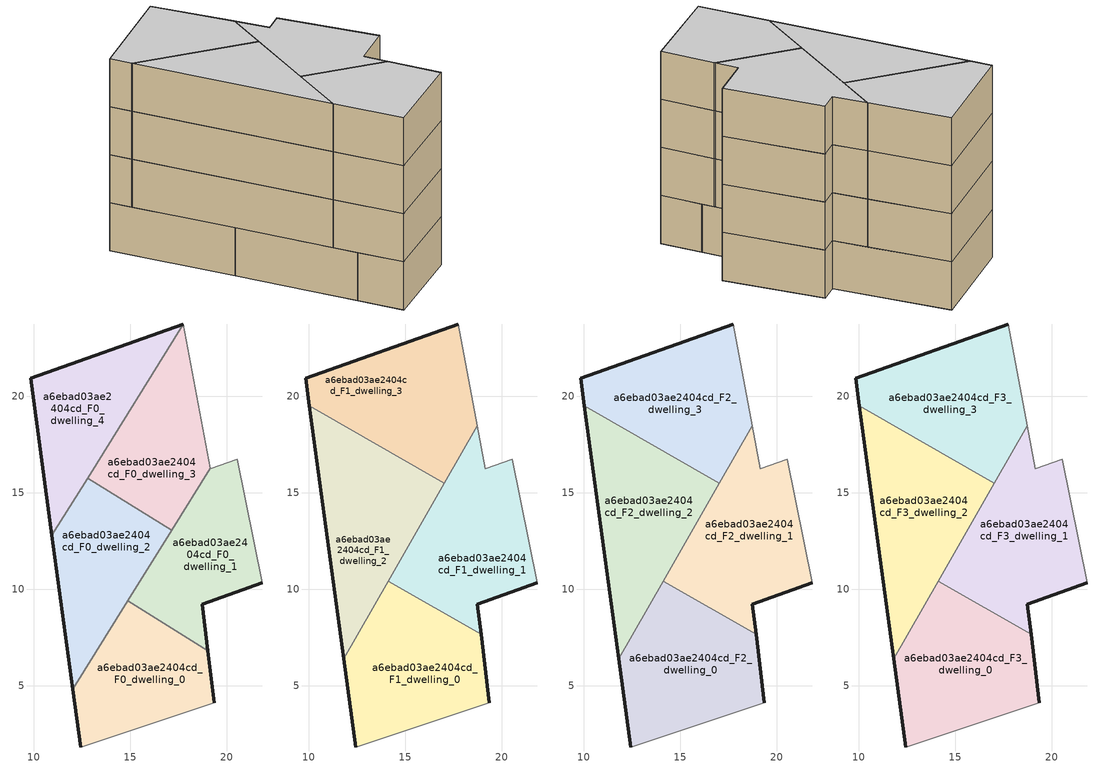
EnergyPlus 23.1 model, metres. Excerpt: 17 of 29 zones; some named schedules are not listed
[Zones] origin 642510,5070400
a6ebad03ae2404cd_F0_dwelling_0
 floor ground (EU_floor_Construction): 19.34,4.12 19.02,6.82 14.87,9.4 12.03,4.82 12.44,1.82 z0
 wall outside (EU_wall_Construction): 12.44,1.82 12.03,4.82 / 19.02,6.82 19.34,4.12 z0:3
 wall to a6ebad03ae2404cd_F0_dwelling_1 (EU_wall_Construction): 14.87,9.4 19.02,6.82 z0:3
 wall adiabatic (EU_wall_Construction): 19.34,4.12 12.44,1.82 z0:3
 wall to a6ebad03ae2404cd_F0_dwelling_2 (EU_wall_Construction): 12.03,4.82 14.87,9.4 z0:3
a6ebad03ae2404cd_F0_dwelling_1
 floor ground (EU_floor_Construction): 19.02,6.82 18.74,9.22 21.84,10.32 20.55,16.73 19.15,16.23 19.14,16.26 14.87,9.4 z0
 wall outside (EU_wall_Construction): 21.84,10.32 18.74,9.22 19.02,6.82 z0:3
 wall adiabatic (EU_wall_Construction): 19.14,16.26 19.15,16.23 20.55,16.73 21.84,10.32 z0:3
 wall to a6ebad03ae2404cd_F0_dwelling_3 (EU_wall_Construction): 17.14,13.05 19.14,16.26 z0:3
 wall to a6ebad03ae2404cd_F0_dwelling_2 (EU_wall_Construction): 14.87,9.4 17.14,13.05 z0:3
a6ebad03ae2404cd_F0_dwelling_2
 floor ground (EU_floor_Construction): 12.03,4.82 17.14,13.05 12.79,15.75 10.94,12.79 z0
 wall outside (EU_wall_Construction): 12.03,4.82 10.94,12.79 z0:3
 wall to a6ebad03ae2404cd_F0_dwelling_3 (EU_wall_Construction): 12.79,15.75 17.14,13.05 z0:3
 wall to a6ebad03ae2404cd_F0_dwelling_4 (EU_wall_Construction): 10.94,12.79 12.79,15.75 z0:3
a6ebad03ae2404cd_F0_dwelling_3
 floor ground (EU_floor_Construction): 17.14,13.05 19.14,16.26 17.75,23.73 12.79,15.75 z0
 wall adiabatic (EU_wall_Construction): 17.75,23.73 19.14,16.26 z0:3
 wall to a6ebad03ae2404cd_F0_dwelling_4 (EU_wall_Construction): 12.79,15.76 17.75,23.73 z0:3
 ceiling adiabatic (EU_roof_Construction): 17.75,23.73 18.73,18.45 16.03,13.74 17.03,15.48 13.78,17.35 z3
a6ebad03ae2404cd_F0_dwelling_4
 floor ground (EU_floor_Construction): 10.94,12.79 17.75,23.73 9.84,20.94 z0
 wall outside (EU_wall_Construction): 10.94,12.79 9.84,20.94 17.75,23.73 z0:3
a6ebad03ae2404cd_F1_dwelling_0
 floor to a6ebad03ae2404cd_F0_dwelling_0 (EU_floor_Construction): 19.34,4.12 19.02,6.82 14.87,9.4 12.03,4.82 12.44,1.82 z3
 floor to a6ebad03ae2404cd_F0_dwelling_2 (EU_floor_Construction): 12.03,4.82 15.14,9.83 14.12,10.42 11.81,6.4 z3
 floor to a6ebad03ae2404cd_F0_dwelling_1 (EU_floor_Construction): 19.02,6.82 18.93,7.66 15.14,9.83 14.87,9.4 z3
 wall outside (EU_wall_Construction): 12.44,1.82 11.81,6.4 / 18.93,7.66 19.34,4.12 z3:6
 wall to a6ebad03ae2404cd_F1_dwelling_1 (EU_wall_Construction): 14.12,10.42 18.93,7.66 z3:6
 wall adiabatic (EU_wall_Construction): 19.34,4.12 12.44,1.82 z3:6
 wall to a6ebad03ae2404cd_F1_dwelling_2 (EU_wall_Construction): 11.81,6.4 14.12,10.42 z3:6
a6ebad03ae2404cd_F1_dwelling_1
 floor to a6ebad03ae2404cd_F0_dwelling_1 (EU_floor_Construction): 21.84,10.32 20.55,16.73 19.15,16.23 19.14,16.26 15.14,9.83 18.93,7.66 18.74,9.22 z3
 floor to a6ebad03ae2404cd_F0_dwelling_3 (EU_floor_Construction): 17.14,13.05 19.14,16.26 18.73,18.45 16.03,13.74 z3
 floor to a6ebad03ae2404cd_F0_dwelling_2 (EU_floor_Construction): 15.14,9.83 17.14,13.05 16.03,13.74 14.12,10.42 z3
 wall outside (EU_wall_Construction): 21.84,10.32 18.74,9.22 18.93,7.66 z3:6
 wall adiabatic (EU_wall_Construction): 18.73,18.45 19.15,16.23 20.55,16.73 21.84,10.32 z3:6
 wall to a6ebad03ae2404cd_F1_dwelling_3 (EU_wall_Construction): 17.03,15.48 18.73,18.45 z3:6
 wall to a6ebad03ae2404cd_F1_dwelling_2 (EU_wall_Construction): 14.12,10.42 17.03,15.48 z3:6
a6ebad03ae2404cd_F1_dwelling_2
 floor to a6ebad03ae2404cd_F0_dwelling_2 (EU_floor_Construction): 11.81,6.4 16.03,13.74 12.79,15.75 10.95,12.79 z3
 floor to a6ebad03ae2404cd_F0_dwelling_3 (EU_floor_Construction): 16.03,13.74 17.03,15.48 13.78,17.35 12.79,15.75 z3
 floor to a6ebad03ae2404cd_F0_dwelling_4 (EU_floor_Construction): 10.95,12.79 13.78,17.35 10.03,19.5 z3
 wall outside (EU_wall_Construction): 11.81,6.4 10.03,19.5 z3:6
 wall to a6ebad03ae2404cd_F1_dwelling_3 (EU_wall_Construction): 10.03,19.5 17.03,15.48 z3:6
a6ebad03ae2404cd_F1_dwelling_3
 floor to a6ebad03ae2404cd_F0_dwelling_4 (EU_floor_Construction): 13.78,17.35 17.75,23.73 9.84,20.94 10.03,19.5 z3
 floor adiabatic (EU_floor_Construction): 17.03,15.48 18.73,18.45 17.75,23.74 13.78,17.35 z3
 wall outside (EU_wall_Construction): 10.03,19.5 9.84,20.94 17.75,23.74 z3:6
 wall adiabatic (EU_wall_Construction): 17.75,23.74 18.73,18.45 z3:6
a6ebad03ae2404cd_F2_dwelling_0
 floor to a6ebad03ae2404cd_F1_dwelling_0 (EU_floor_Construction): 19.34,4.12 18.93,7.66 14.12,10.42 11.81,6.4 12.44,1.82 z6
 wall outside (EU_wall_Construction): 12.44,1.82 11.81,6.4 / 18.93,7.66 19.34,4.12 z6:9
 wall to a6ebad03ae2404cd_F2_dwelling_1 (EU_wall_Construction): 14.12,10.42 18.93,7.66 z6:9
 wall adiabatic (EU_wall_Construction): 19.34,4.12 12.44,1.82 z6:9
 wall to a6ebad03ae2404cd_F2_dwelling_2 (EU_wall_Construction): 11.81,6.4 14.12,10.42 z6:9
a6ebad03ae2404cd_F2_dwelling_1
 floor to a6ebad03ae2404cd_F1_dwelling_1 (EU_floor_Construction): 21.84,10.32 20.55,16.73 19.15,16.23 18.73,18.45 14.12,10.42 18.93,7.66 18.74,9.22 z6
 wall outside (EU_wall_Construction): 21.84,10.32 18.74,9.22 18.93,7.66 z6:9
 wall adiabatic (EU_wall_Construction): 18.73,18.45 19.15,16.23 20.55,16.73 21.84,10.32 z6:9
 wall to a6ebad03ae2404cd_F2_dwelling_3 (EU_wall_Construction): 17.03,15.48 18.73,18.45 z6:9
 wall to a6ebad03ae2404cd_F2_dwelling_2 (EU_wall_Construction): 14.12,10.42 17.03,15.48 z6:9
a6ebad03ae2404cd_F2_dwelling_2
 floor to a6ebad03ae2404cd_F1_dwelling_2 (EU_floor_Construction): 11.81,6.4 17.03,15.48 10.03,19.5 z6
 wall outside (EU_wall_Construction): 11.81,6.4 10.03,19.5 z6:9
 wall to a6ebad03ae2404cd_F2_dwelling_3 (EU_wall_Construction): 10.03,19.5 17.03,15.48 z6:9
a6ebad03ae2404cd_F2_dwelling_3
 floor to a6ebad03ae2404cd_F1_dwelling_3 (EU_floor_Construction): 17.03,15.48 18.73,18.45 17.75,23.74 9.84,20.94 10.03,19.5 z6
 wall outside (EU_wall_Construction): 10.03,19.5 9.84,20.94 17.75,23.74 z6:9
 wall adiabatic (EU_wall_Construction): 17.75,23.74 18.73,18.45 z6:9
a6ebad03ae2404cd_F3_dwelling_0
 floor to a6ebad03ae2404cd_F2_dwelling_0 (EU_floor_Construction): 19.34,4.12 18.93,7.66 14.12,10.42 11.81,6.4 12.44,1.82 z9
 wall outside (EU_wall_Construction): 12.44,1.82 11.81,6.4 / 18.93,7.66 19.34,4.12 z9:12
 wall to a6ebad03ae2404cd_F3_dwelling_1 (EU_wall_Construction): 14.12,10.42 18.93,7.66 z9:12
 wall adiabatic (EU_wall_Construction): 19.34,4.12 12.44,1.82 z9:12
 wall to a6ebad03ae2404cd_F3_dwelling_2 (EU_wall_Construction): 11.81,6.4 14.12,10.42 z9:12
 ceiling to a6ebad03ae2404cd_F4_dwelling_0 (EU_floor_Construction): 18.93,7.66 19.34,4.12 12.44,1.82 11.81,6.4 14.12,10.42 z12
a6ebad03ae2404cd_F3_dwelling_1
 floor to a6ebad03ae2404cd_F2_dwelling_1 (EU_floor_Construction): 21.84,10.32 20.55,16.73 19.15,16.23 18.73,18.45 14.12,10.42 18.93,7.66 18.74,9.22 z9
 wall outside (EU_wall_Construction): 21.84,10.32 18.74,9.22 18.93,7.66 z9:12
 wall adiabatic (EU_wall_Construction): 18.73,18.45 19.15,16.23 20.55,16.73 21.84,10.32 z9:12
 wall to a6ebad03ae2404cd_F3_dwelling_3 (EU_wall_Construction): 17.03,15.48 18.73,18.45 z9:12
 wall to a6ebad03ae2404cd_F3_dwelling_2 (EU_wall_Construction): 14.12,10.42 17.03,15.48 z9:12
 ceiling to a6ebad03ae2404cd_F4_dwelling_1 (EU_floor_Construction): 20.55,16.73 21.84,10.32 18.74,9.22 18.93,7.66 14.12,10.42 18.73,18.45 19.15,16.23 z12
a6ebad03ae2404cd_F3_dwelling_2
 floor to a6ebad03ae2404cd_F2_dwelling_2 (EU_floor_Construction): 11.81,6.4 17.03,15.48 10.03,19.5 z9
 wall outside (EU_wall_Construction): 11.81,6.4 10.03,19.5 z9:12
 wall to a6ebad03ae2404cd_F3_dwelling_3 (EU_wall_Construction): 10.03,19.5 17.03,15.48 z9:12
 ceiling to a6ebad03ae2404cd_F4_dwelling_2 (EU_floor_Construction): 17.03,15.48 11.81,6.4 10.03,19.5 z12
a6ebad03ae2404cd_F3_dwelling_3
 floor to a6ebad03ae2404cd_F2_dwelling_3 (EU_floor_Construction): 17.03,15.48 18.73,18.45 17.75,23.74 9.84,20.94 10.03,19.5 z9
 wall outside (EU_wall_Construction): 10.03,19.5 9.84,20.94 17.75,23.74 z9:12
 wall adiabatic (EU_wall_Construction): 17.75,23.74 18.73,18.45 z9:12
 ceiling to a6ebad03ae2404cd_F4_dwelling_3 (EU_floor_Construction): 17.75,23.74 18.73,18.45 17.03,15.48 10.03,19.5 9.84,20.94 z12
[Building]
EU S2 Campaign: North Axis=0; Terrain=City; Solar Distribution=FullExterior
[Site:Location]
Lyon-Bron: Latitude=45.75; Longitude=5; Time Zone=1; Elevation=198
[SizingPeriod:WeatherFileDays]
AnnualSizingPeriod: Begin Month=1; Begin Day of Month=1; End Month=12; End Day of Month=31; Day of Week for Start Day=Monday; Use Weather File Daylight Saving Period=No; Use Weather File Rain and Snow Indicators=No
[MATERIAL]
EU_InternalMass_Material: Roughness=MediumRough; Thickness=0.1; Conductivity=1; Density=1800; Specific Heat=900; Thermal Absorptance=0.9; Solar Absorptance=0.7; Visible Absorptance=0.7
[MATERIAL:NOMASS] Roughness=MediumRough; Thermal Absorptance=0.9; Solar Absorptance=0.7; Visible Absorptance=0.7
Name | Thermal Resistance
EU_wall_NoMass | 0.776494
EU_roof_NoMass | 0.486893
EU_floor_NoMass | 0.421597
[CONSTRUCTION]
EU_wall_Construction: EU_wall_NoMass
EU_roof_Construction: EU_roof_NoMass
EU_floor_Construction: EU_floor_NoMass
EU_InternalMass_Construction: EU_InternalMass_Material
[ZONE] Type=1; Multiplier=1; Ceiling Height=autocalculate; Floor Area=autocalculate; Part of Total Floor Area=Yes
Name | Volume
a6ebad03ae2404cd_F0_dwelling_0 | 101.295
a6ebad03ae2404cd_F1_dwelling_0; a6ebad03ae2404cd_F2_dwelling_0; a6ebad03ae2404cd_F3_dwelling_0 | 126.617
a6ebad03ae2404cd_F0_dwelling_1 | 101.293
a6ebad03ae2404cd_F1_dwelling_1; a6ebad03ae2404cd_F2_dwelling_1; a6ebad03ae2404cd_F3_dwelling_1 | 126.619
a6ebad03ae2404cd_F0_dwelling_2 | 101.306
a6ebad03ae2404cd_F1_dwelling_2; a6ebad03ae2404cd_F2_dwelling_2; a6ebad03ae2404cd_F3_dwelling_2 | 126.627
a6ebad03ae2404cd_F0_dwelling_3 | 101.309
a6ebad03ae2404cd_F1_dwelling_3; a6ebad03ae2404cd_F2_dwelling_3; a6ebad03ae2404cd_F3_dwelling_3 | 126.633
a6ebad03ae2404cd_F0_dwelling_4 | 101.266
[INTERNALMASS] Construction=EU_InternalMass_Construction
Name | Zone or ZoneList | Surface Area
a6ebad03ae2404cd_F0_dwelling_0_EU_InternalMass | a6ebad03ae2404cd_F0_dwelling_0 | 33.7646
a6ebad03ae2404cd_F0_dwelling_1_EU_InternalMass | a6ebad03ae2404cd_F0_dwelling_1 | 33.7648
a6ebad03ae2404cd_F0_dwelling_2_EU_InternalMass | a6ebad03ae2404cd_F0_dwelling_2 | 33.769
a6ebad03ae2404cd_F0_dwelling_3_EU_InternalMass | a6ebad03ae2404cd_F0_dwelling_3 | 33.7672
a6ebad03ae2404cd_F0_dwelling_4_EU_InternalMass | a6ebad03ae2404cd_F0_dwelling_4 | 33.7687
a6ebad03ae2404cd_F1_dwelling_0_EU_InternalMass | a6ebad03ae2404cd_F1_dwelling_0 | 42.2059
a6ebad03ae2404cd_F1_dwelling_1_EU_InternalMass | a6ebad03ae2404cd_F1_dwelling_1 | 42.2057
a6ebad03ae2404cd_F1_dwelling_2_EU_InternalMass | a6ebad03ae2404cd_F1_dwelling_2 | 42.21
a6ebad03ae2404cd_F1_dwelling_3_EU_InternalMass | a6ebad03ae2404cd_F1_dwelling_3 | 42.2102
a6ebad03ae2404cd_F2_dwelling_0_EU_InternalMass | a6ebad03ae2404cd_F2_dwelling_0 | 42.2059
a6ebad03ae2404cd_F2_dwelling_1_EU_InternalMass | a6ebad03ae2404cd_F2_dwelling_1 | 42.2057
a6ebad03ae2404cd_F2_dwelling_2_EU_InternalMass | a6ebad03ae2404cd_F2_dwelling_2 | 42.21
a6ebad03ae2404cd_F2_dwelling_3_EU_InternalMass | a6ebad03ae2404cd_F2_dwelling_3 | 42.2102
a6ebad03ae2404cd_F3_dwelling_0_EU_InternalMass | a6ebad03ae2404cd_F3_dwelling_0 | 42.2059
a6ebad03ae2404cd_F3_dwelling_1_EU_InternalMass | a6ebad03ae2404cd_F3_dwelling_1 | 42.2057
a6ebad03ae2404cd_F3_dwelling_2_EU_InternalMass | a6ebad03ae2404cd_F3_dwelling_2 | 42.21
a6ebad03ae2404cd_F3_dwelling_3_EU_InternalMass | a6ebad03ae2404cd_F3_dwelling_3 | 42.2102
[OTHEREQUIPMENT] Fuel Type=Electricity; Design Level Calculation Method=Watts/Area; Power per Zone Floor Area=1; Fraction Latent=0; Fraction Radiant=0; Fraction Lost=0; Carbon Dioxide Generation Rate=0; EndUse Subcategory=EU_Step8_InternalGains
Name | Zone or ZoneList or Space or SpaceList | Schedule
EU_Step8_InternalGain_a6ebad03ae2404cd_F0_dwelling_0_f000 | a6ebad03ae2404cd_F0_dwelling_0 | EU_Step8_GainSchedule_a6ebad03ae2404cd_F0_dwelling_0_f000
EU_Step8_InternalGain_a6ebad03ae2404cd_F0_dwelling_1_f000 | a6ebad03ae2404cd_F0_dwelling_1 | EU_Step8_GainSchedule_a6ebad03ae2404cd_F0_dwelling_1_f000
EU_Step8_InternalGain_a6ebad03ae2404cd_F0_dwelling_2_f000 | a6ebad03ae2404cd_F0_dwelling_2 | EU_Step8_GainSchedule_a6ebad03ae2404cd_F0_dwelling_2_f000
EU_Step8_InternalGain_a6ebad03ae2404cd_F0_dwelling_3_f000 | a6ebad03ae2404cd_F0_dwelling_3 | EU_Step8_GainSchedule_a6ebad03ae2404cd_F0_dwelling_3_f000
EU_Step8_InternalGain_a6ebad03ae2404cd_F0_dwelling_4_f000 | a6ebad03ae2404cd_F0_dwelling_4 | EU_Step8_GainSchedule_a6ebad03ae2404cd_F0_dwelling_4_f000
EU_Step8_InternalGain_a6ebad03ae2404cd_F1_dwelling_0_f000 | a6ebad03ae2404cd_F1_dwelling_0 | EU_Step8_GainSchedule_a6ebad03ae2404cd_F1_dwelling_0_f000
EU_Step8_InternalGain_a6ebad03ae2404cd_F1_dwelling_1_f000 | a6ebad03ae2404cd_F1_dwelling_1 | EU_Step8_GainSchedule_a6ebad03ae2404cd_F1_dwelling_1_f000
EU_Step8_InternalGain_a6ebad03ae2404cd_F1_dwelling_2_f000 | a6ebad03ae2404cd_F1_dwelling_2 | EU_Step8_GainSchedule_a6ebad03ae2404cd_F1_dwelling_2_f000
EU_Step8_InternalGain_a6ebad03ae2404cd_F1_dwelling_3_f000 | a6ebad03ae2404cd_F1_dwelling_3 | EU_Step8_GainSchedule_a6ebad03ae2404cd_F1_dwelling_3_f000
EU_Step8_InternalGain_a6ebad03ae2404cd_F2_dwelling_0_f000 | a6ebad03ae2404cd_F2_dwelling_0 | EU_Step8_GainSchedule_a6ebad03ae2404cd_F2_dwelling_0_f000
EU_Step8_InternalGain_a6ebad03ae2404cd_F2_dwelling_1_f000 | a6ebad03ae2404cd_F2_dwelling_1 | EU_Step8_GainSchedule_a6ebad03ae2404cd_F2_dwelling_1_f000
EU_Step8_InternalGain_a6ebad03ae2404cd_F2_dwelling_2_f000 | a6ebad03ae2404cd_F2_dwelling_2 | EU_Step8_GainSchedule_a6ebad03ae2404cd_F2_dwelling_2_f000
EU_Step8_InternalGain_a6ebad03ae2404cd_F2_dwelling_3_f000 | a6ebad03ae2404cd_F2_dwelling_3 | EU_Step8_GainSchedule_a6ebad03ae2404cd_F2_dwelling_3_f000
EU_Step8_InternalGain_a6ebad03ae2404cd_F3_dwelling_0_f000 | a6ebad03ae2404cd_F3_dwelling_0 | EU_Step8_GainSchedule_a6ebad03ae2404cd_F3_dwelling_0_f000
EU_Step8_InternalGain_a6ebad03ae2404cd_F3_dwelling_1_f000 | a6ebad03ae2404cd_F3_dwelling_1 | EU_Step8_GainSchedule_a6ebad03ae2404cd_F3_dwelling_1_f000
EU_Step8_InternalGain_a6ebad03ae2404cd_F3_dwelling_2_f000 | a6ebad03ae2404cd_F3_dwelling_2 | EU_Step8_GainSchedule_a6ebad03ae2404cd_F3_dwelling_2_f000
EU_Step8_InternalGain_a6ebad03ae2404cd_F3_dwelling_3_f000 | a6ebad03ae2404cd_F3_dwelling_3 | EU_Step8_GainSchedule_a6ebad03ae2404cd_F3_dwelling_3_f000
[ZONEVENTILATION:DESIGNFLOWRATE] Schedule=EU_AlwaysOn; Design Flow Rate Calculation Method=AirChanges/Hour; Air Changes per Hour=0.693814; Ventilation Type=Natural; Fan Pressure Rise=0; Fan Total Efficiency=1; Constant Term Coefficient=1; Temperature Term Coefficient=0; Velocity Term Coefficient=0; Velocity Squared Term Coefficient=0; Minimum Indoor Temperature=-100; Maximum Indoor Temperature=100; Delta Temperature=-100; Minimum Outdoor Temperature=-100; Maximum Outdoor Temperature=100; Maximum Wind Speed=40
Name | Zone or ZoneList or Space or SpaceList
EU_ConstantAir_a6ebad03ae2404cd_F0_dwelling_0 | a6ebad03ae2404cd_F0_dwelling_0
EU_ConstantAir_a6ebad03ae2404cd_F0_dwelling_1 | a6ebad03ae2404cd_F0_dwelling_1
EU_ConstantAir_a6ebad03ae2404cd_F0_dwelling_2 | a6ebad03ae2404cd_F0_dwelling_2
EU_ConstantAir_a6ebad03ae2404cd_F0_dwelling_3 | a6ebad03ae2404cd_F0_dwelling_3
EU_ConstantAir_a6ebad03ae2404cd_F0_dwelling_4 | a6ebad03ae2404cd_F0_dwelling_4
EU_ConstantAir_a6ebad03ae2404cd_F1_dwelling_0 | a6ebad03ae2404cd_F1_dwelling_0
EU_ConstantAir_a6ebad03ae2404cd_F1_dwelling_1 | a6ebad03ae2404cd_F1_dwelling_1
EU_ConstantAir_a6ebad03ae2404cd_F1_dwelling_2 | a6ebad03ae2404cd_F1_dwelling_2
EU_ConstantAir_a6ebad03ae2404cd_F1_dwelling_3 | a6ebad03ae2404cd_F1_dwelling_3
EU_ConstantAir_a6ebad03ae2404cd_F2_dwelling_0 | a6ebad03ae2404cd_F2_dwelling_0
EU_ConstantAir_a6ebad03ae2404cd_F2_dwelling_1 | a6ebad03ae2404cd_F2_dwelling_1
EU_ConstantAir_a6ebad03ae2404cd_F2_dwelling_2 | a6ebad03ae2404cd_F2_dwelling_2
EU_ConstantAir_a6ebad03ae2404cd_F2_dwelling_3 | a6ebad03ae2404cd_F2_dwelling_3
EU_ConstantAir_a6ebad03ae2404cd_F3_dwelling_0 | a6ebad03ae2404cd_F3_dwelling_0
EU_ConstantAir_a6ebad03ae2404cd_F3_dwelling_1 | a6ebad03ae2404cd_F3_dwelling_1
EU_ConstantAir_a6ebad03ae2404cd_F3_dwelling_2 | a6ebad03ae2404cd_F3_dwelling_2
EU_ConstantAir_a6ebad03ae2404cd_F3_dwelling_3 | a6ebad03ae2404cd_F3_dwelling_3
[HVACTEMPLATE:THERMOSTAT] Constant Heating Setpoint=20; Constant Cooling Setpoint=50
EU_HeatOnly_a6ebad03ae2404cd_F0_dwelling_0; EU_HeatOnly_a6ebad03ae2404cd_F0_dwelling_1; EU_HeatOnly_a6ebad03ae2404cd_F0_dwelling_2; EU_HeatOnly_a6ebad03ae2404cd_F0_dwelling_3; EU_HeatOnly_a6ebad03ae2404cd_F0_dwelling_4; EU_HeatOnly_a6ebad03ae2404cd_F1_dwelling_0; EU_HeatOnly_a6ebad03ae2404cd_F1_dwelling_1; EU_HeatOnly_a6ebad03ae2404cd_F1_dwelling_2; EU_HeatOnly_a6ebad03ae2404cd_F1_dwelling_3; EU_HeatOnly_a6ebad03ae2404cd_F2_dwelling_0; EU_HeatOnly_a6ebad03ae2404cd_F2_dwelling_1; EU_HeatOnly_a6ebad03ae2404cd_F2_dwelling_2; EU_HeatOnly_a6ebad03ae2404cd_F2_dwelling_3; EU_HeatOnly_a6ebad03ae2404cd_F3_dwelling_0; EU_HeatOnly_a6ebad03ae2404cd_F3_dwelling_1; EU_HeatOnly_a6ebad03ae2404cd_F3_dwelling_2; EU_HeatOnly_a6ebad03ae2404cd_F3_dwelling_3; EU_HeatOnly_a6ebad03ae2404cd_F4_dwelling_0; EU_HeatOnly_a6ebad03ae2404cd_F4_dwelling_1; EU_HeatOnly_a6ebad03ae2404cd_F4_dwelling_2; EU_HeatOnly_a6ebad03ae2404cd_F4_dwelling_3; EU_HeatOnly_a6ebad03ae2404cd_F5_dwelling_0; EU_HeatOnly_a6ebad03ae2404cd_F5_dwelling_1; EU_HeatOnly_a6ebad03ae2404cd_F5_dwelling_2; EU_HeatOnly_a6ebad03ae2404cd_F5_dwelling_3; EU_HeatOnly_a6ebad03ae2404cd_F6_dwelling_0; EU_HeatOnly_a6ebad03ae2404cd_F6_dwelling_1; EU_HeatOnly_a6ebad03ae2404cd_F6_dwelling_2; EU_HeatOnly_a6ebad03ae2404cd_F6_dwelling_3
[HVACTEMPLATE:ZONE:IDEALLOADSAIRSYSTEM] System Availability Schedule=EU_AlwaysOn; Maximum Heating Supply Air Temperature=50; Minimum Cooling Supply Air Temperature=13; Maximum Heating Supply Air Humidity Ratio=0.0156; Minimum Cooling Supply Air Humidity Ratio=0.0077; Heating Limit=NoLimit; Cooling Limit=NoLimit; Heating Availability Schedule=EU_AlwaysOn; Cooling Availability Schedule=EU_CoolingOff; Dehumidification Control Type=ConstantSensibleHeatRatio; Cooling Sensible Heat Ratio=0.7; Dehumidification Setpoint=60; Humidification Control Type=None; Humidification Setpoint=30; Outdoor Air Method=None; Outdoor Air Flow Rate per Person=0.00944; Outdoor Air Flow Rate per Zone Floor Area=0; Outdoor Air Flow Rate per Zone=0; Demand Controlled Ventilation Type=None; Outdoor Air Economizer Type=NoEconomizer; Heat Recovery Type=None; Sensible Heat Recovery Effectiveness=0.7; Latent Heat Recovery Effectiveness=0.65
Name | Template Thermostat
a6ebad03ae2404cd_F0_dwelling_0 | EU_HeatOnly_a6ebad03ae2404cd_F0_dwelling_0
a6ebad03ae2404cd_F0_dwelling_1 | EU_HeatOnly_a6ebad03ae2404cd_F0_dwelling_1
a6ebad03ae2404cd_F0_dwelling_2 | EU_HeatOnly_a6ebad03ae2404cd_F0_dwelling_2
a6ebad03ae2404cd_F0_dwelling_3 | EU_HeatOnly_a6ebad03ae2404cd_F0_dwelling_3
a6ebad03ae2404cd_F0_dwelling_4 | EU_HeatOnly_a6ebad03ae2404cd_F0_dwelling_4
a6ebad03ae2404cd_F1_dwelling_0 | EU_HeatOnly_a6ebad03ae2404cd_F1_dwelling_0
a6ebad03ae2404cd_F1_dwelling_1 | EU_HeatOnly_a6ebad03ae2404cd_F1_dwelling_1
a6ebad03ae2404cd_F1_dwelling_2 | EU_HeatOnly_a6ebad03ae2404cd_F1_dwelling_2
